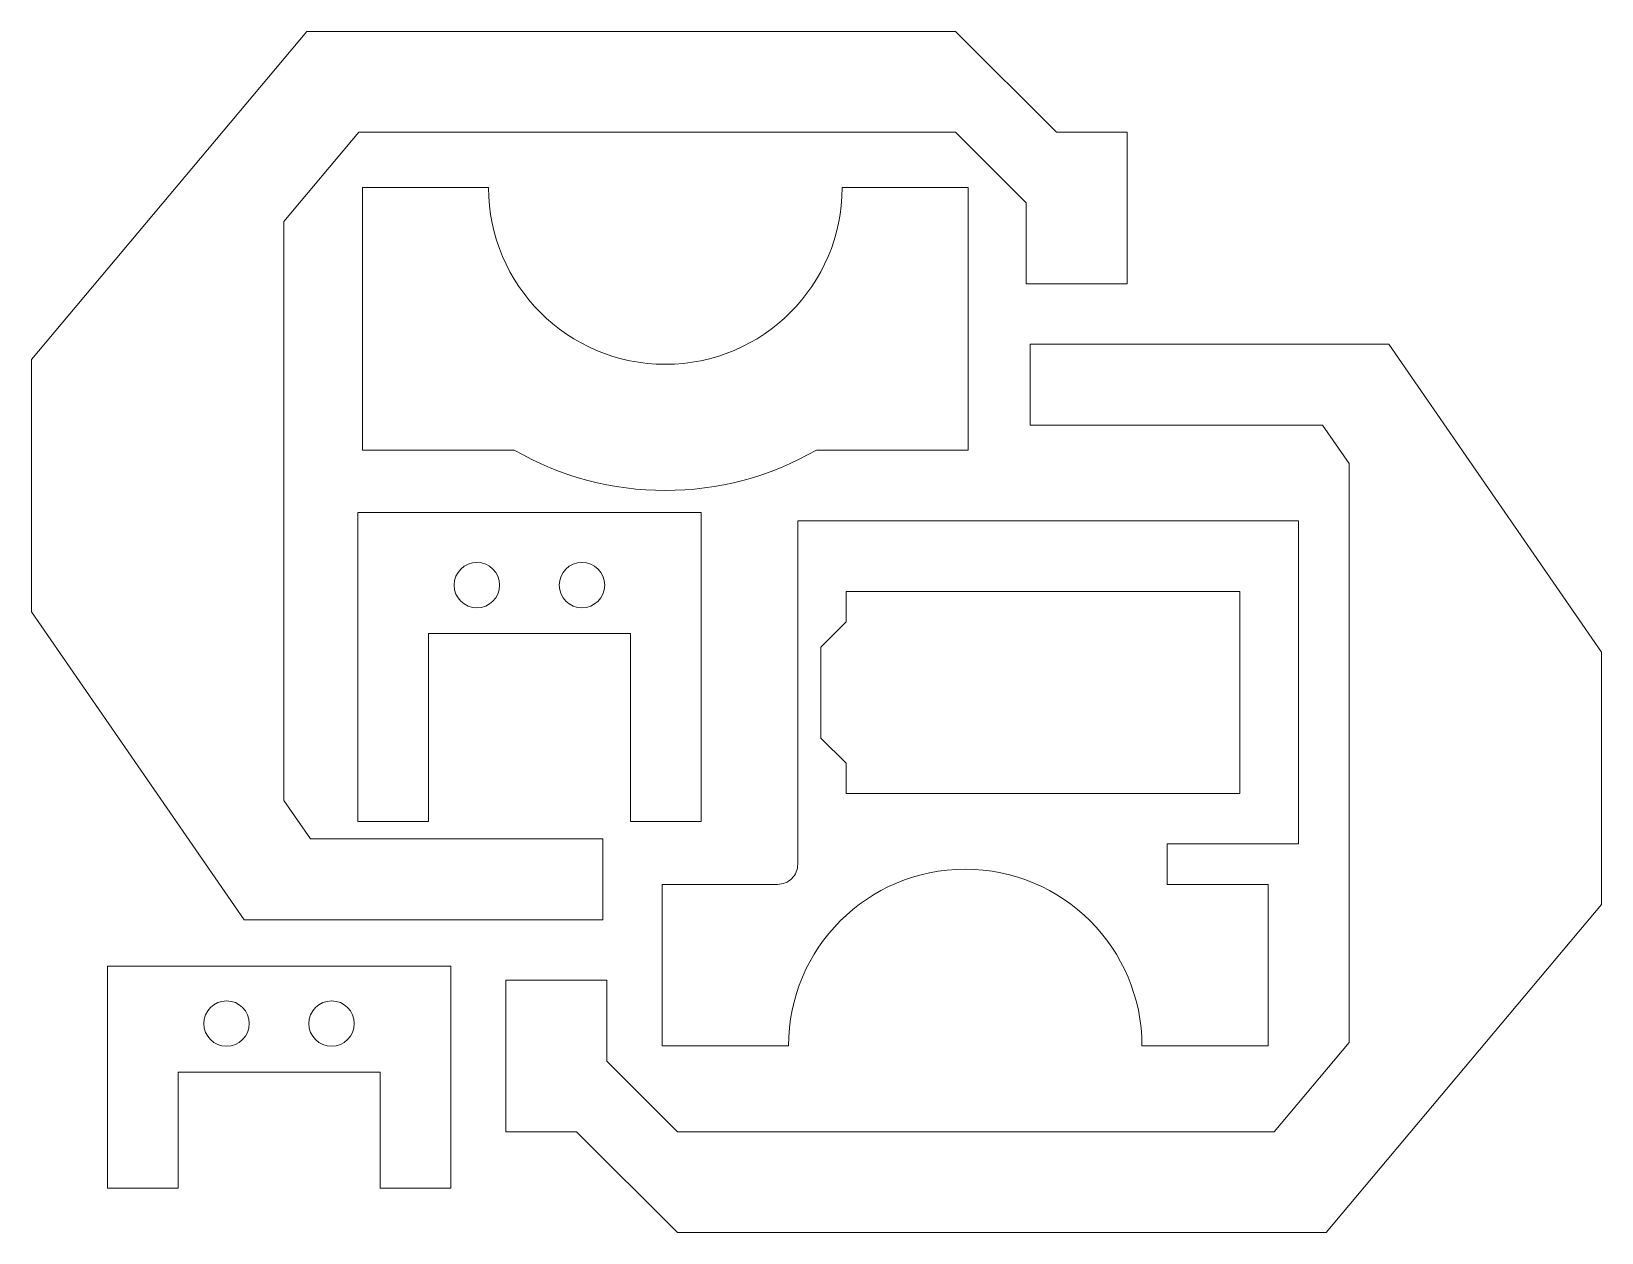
# Model space of a CAD drawing. Header units: millimetres. Extents: x 23 to 178, y 18 to 137.
import ezdxf

# ---------------------------------------------------------------- set-up
doc = ezdxf.new("R2010")
doc.units = ezdxf.units.MM

msp = doc.modelspace()

# ---------------------------------------------------------------- linework, layer by layer
at = {"color": 7, "linetype": 'Continuous', "lineweight": 15}
for points in [[(22.88, 104.59), (22.88, 79.59), (43.95, 49.09), (79.47, 49.09), (79.47, 57.09), (50.51, 57.09), (47.88, 60.9), (47.88, 118.25), (55.29, 127.09), (114.38, 127.09), (121.38, 120.09), (121.38, 112.09), (131.38, 112.09), (131.38, 127.09), (124.38, 127.09), (114.38, 137.09), (50.15, 137.09)], [(178.36, 50.59), (178.36, 75.59), (157.28, 106.09), (121.76, 106.09), (121.76, 98.09), (150.72, 98.09), (153.36, 94.29), (153.36, 36.93), (145.94, 28.09), (86.86, 28.09), (79.86, 35.09), (79.86, 43.09), (69.86, 43.09), (69.86, 28.09), (76.86, 28.09), (86.86, 18.09), (151.09, 18.09)], [(55.19, 89.43), (55.19, 58.83), (62.19, 58.83), (62.19, 77.43), (82.19, 77.43), (82.19, 58.83), (89.19, 58.83), (89.19, 89.43)], [(142.54, 81.59), (103.54, 81.59), (103.54, 78.59), (101.04, 76.09), (101.04, 67.09), (103.54, 64.59), (103.54, 61.59), (142.54, 61.59)], [(64.4, 22.5), (64.4, 44.5), (30.4, 44.5), (30.4, 22.5), (37.4, 22.5), (37.4, 34), (57.4, 34), (57.4, 22.5)]]:
    msp.add_lwpolyline(points, close=True, dxfattribs=at)
for points in [[(55.65, 95.61), (55.65, 121.61), (68.15, 121.61, 1), (103.15, 121.61), (115.65, 121.61), (115.65, 95.61), (100.61, 95.61, -0.267261), (70.68, 95.61)], [(98.76, 88.59), (98.76, 54.59, -0.414214), (96.76, 52.59), (85.34, 52.59), (85.34, 36.59), (97.84, 36.59, -1), (132.84, 36.59), (145.34, 36.59), (145.34, 52.59), (135.34, 52.59), (135.34, 56.59), (148.34, 56.59), (148.34, 88.59)]]:
    msp.add_lwpolyline(points, format="xyb", close=True, dxfattribs=at)
for centre in [(66.99, 82.23), (77.39, 82.23), (42.2, 38.8), (52.6, 38.8)]:
    msp.add_circle(centre, 2.25, dxfattribs=at)

doc.saveas('drawing.dxf')
